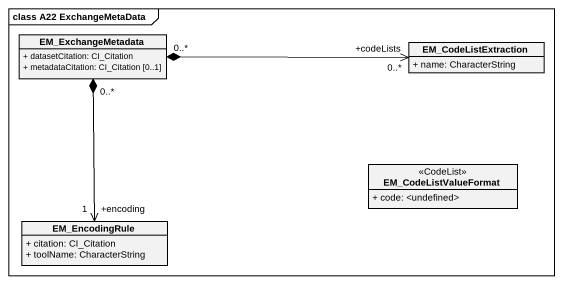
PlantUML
@startuml
mainframe class A22 ExchangeMetaData
hide circle
hide empty members
skinparam classAttributeIconSize 0
class EM_ExchangeMetadata {
  + datasetCitation: CI_Citation
  + metadataCitation: CI_Citation [0..1]
}
class EM_CodeListExtraction {
  + name: CharacterString
}
class EM_CodeListValueFormat <<CodeList>> {
  + code: <undefined>
}
class EM_EncodingRule {
  + citation: CI_Citation
  + toolName: CharacterString
}
EM_ExchangeMetadata "0..*" *-right-> "+codeLists\n0..*" EM_CodeListExtraction
EM_ExchangeMetadata "0..*" *--> "+encoding\n1" EM_EncodingRule
@enduml
